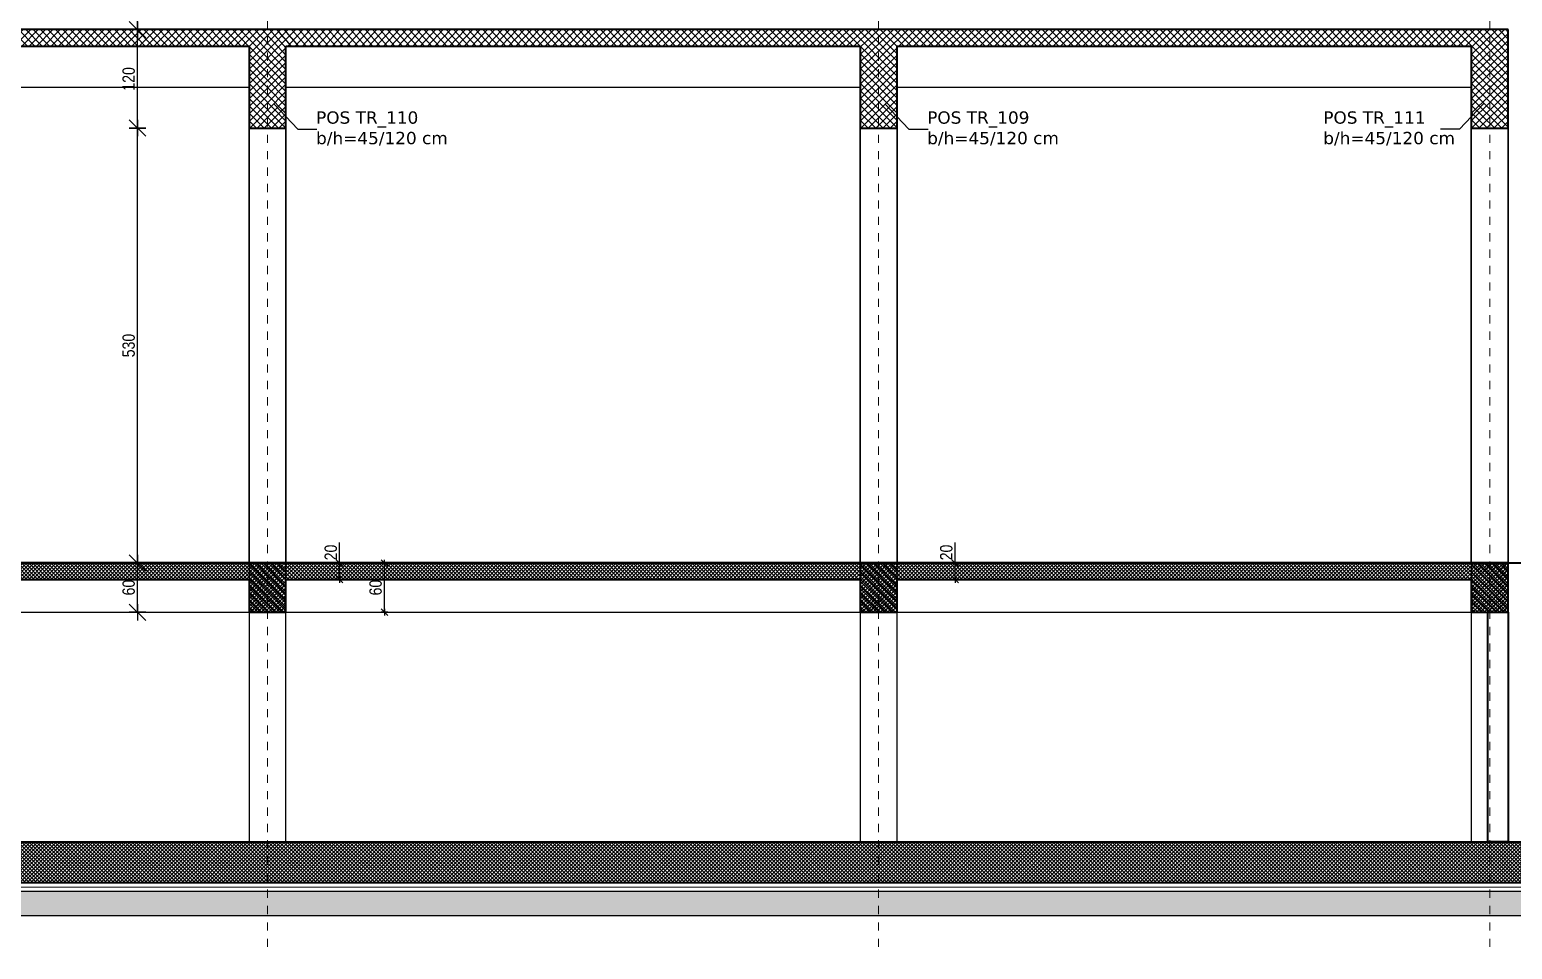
# Model space of a CAD drawing. Header units: metres. Extents: x 7509067 to 7509712, y 4726925 to 4727058.
# Drawn here: x 7509098.78 to 7509116.85, y 4726979.15 to 4726990.35 of the extents above; entities that cross this region are included whole.
import ezdxf

# ---------------------------------------------------------------- set-up
doc = ezdxf.new("R2010")
doc.units = ezdxf.units.M
doc.header["$PDMODE"] = 32
doc.header["$PDSIZE"] = 0.2
doc.linetypes.add('DASHED', pattern=[0.75, 0.5, -0.25])
for name, color, linetype, lineweight in [('Akset_Pen_No__13', 13, 'Continuous', 18), ('Dimensionet', 150, 'Continuous', 15), ('muri', 7, 'Continuous', 40)]:
    doc.layers.add(name, color=color, linetype=linetype, lineweight=lineweight)
doc.layers.add('New_Dimensionet_Pen_No__24', color=7, linetype='Continuous', lineweight=18, true_color=0x7f1f00)
doc.styles.add('Dimensionet CM', font='swissc.ttf', dxfattribs={"height": 15})
doc.styles.add('Mini shkronjat', font='simplex.shx', dxfattribs={"height": 6})
doc.dimstyles.new('Dimensionet CM', dxfattribs={"dimtxt": 10, "dimasz": 6, "dimexe": 6, "dimexo": 6, "dimgap": 10, "dimtad": 0, "dimtih": 1, "dimtoh": 1, "dimtxsty": 'Dimensionet CM', "dimblk": 'ARCHTICK', "dimcen": 1, "dimdle": 6, "dimadec": 0, "dimazin": 0, "dimtfac": 1, "dimtmove": 0, "dimatfit": 3, "dimldrblk": 'ARCHTICK', "dimfxl": 1, "dimarcsym": 0})
doc.dimstyles.new('DTH', dxfattribs={"dimtxt": 10, "dimasz": 0.8, "dimexe": 6, "dimexo": 6, "dimgap": 3, "dimtad": 1, "dimdec": 1, "dimtxsty": 'Dimensionet CM', "dimblk": 'D', "dimcen": 1, "dimdle": 6, "dimse1": 1, "dimse2": 1, "dimclrd": 256, "dimclrt": 256, "dimadec": 0, "dimazin": 0, "dimtfac": 1, "dimtdec": 1, "dimtmove": 0, "dimatfit": 3, "dimldrblk": 'D', "dimfxl": 6, "dimarcsym": 0})

# ---------------------------------------------------------------- blocks, each defined once
blk = doc.blocks.new('D')
for p, q in [((5, 5), (-5, -4.999999999992724)), ((-5, 0), (5, 0)), ((0, 5), (0, -5))]:
    blk.add_line(p, q)
blk = doc.blocks.new('*D93')
at = {"lineweight": -2, "transparency": 16777216}
blk.add_line((443346.9741100905, 128555.9731387189), (443346.9741100905, 128611.9731387189), dxfattribs=at)
at = {"layer": 'Defpoints', "color": 0, "transparency": 16777216}
for p in [(443346.9741100905, 128613.9731387189), (443458.0348356086, 128613.9731387189), (443425.5348356081, 128553.9731387189)]:
    blk.add_point(p, dxfattribs=at)
at = {"lineweight": -2, "transparency": 16777216, "xscale": 2, "yscale": 2, "zscale": 2}
for p, rotation in [((443346.9741100905, 128613.9731387189), 90), ((443346.9741100905, 128553.9731387189), 270)]:
    blk.add_blockref('D', p, dxfattribs=dict(at, rotation=rotation))
at = {"transparency": 16777216, "insert": (443336.2744347657, 128583.9731387187), "char_height": 15, "attachment_point": 5, "rotation": 90, "style": 'Dimensionet CM'}
blk.add_mtext('60', dxfattribs=at)
blk = doc.blocks.new('*D122')
at = {"lineweight": -2, "transparency": 16777216}
blk.add_line((443346.9741100896, 128615.9731387189), (443346.9741100896, 129141.9731439636), dxfattribs=at)
at = {"layer": 'Defpoints', "color": 0, "transparency": 16777216}
for p in [(443346.9741100896, 129143.9731439636), (443483.0348508115, 129143.9731439636), (443458.0348356086, 128613.9731387189)]:
    blk.add_point(p, dxfattribs=at)
at = {"lineweight": -2, "transparency": 16777216, "xscale": 2, "yscale": 2, "zscale": 2}
for p, rotation in [((443346.9741100896, 129143.9731439636), 90), ((443346.9741100896, 128613.9731387189), 270)]:
    blk.add_blockref('D', p, dxfattribs=dict(at, rotation=rotation))
at = {"transparency": 16777216, "insert": (443336.2841750245, 128878.9731413411), "char_height": 15, "attachment_point": 5, "rotation": 90, "style": 'Dimensionet CM'}
blk.add_mtext('530', dxfattribs=at)
blk = doc.blocks.new('*D123')
at = {"lineweight": -2, "transparency": 16777216}
blk.add_line((443346.9741100896, 129145.9731439636), (443346.9741100896, 129261.9731400398), dxfattribs=at)
at = {"layer": 'Defpoints', "color": 0, "transparency": 16777216}
for p in [(443346.9741100896, 129263.9731400398), (443483.0348461497, 129263.9731400398), (443483.0348508115, 129143.9731439636)]:
    blk.add_point(p, dxfattribs=at)
at = {"lineweight": -2, "transparency": 16777216, "xscale": 2, "yscale": 2, "zscale": 2}
for p, rotation in [((443346.9741100896, 129263.9731400398), 90), ((443346.9741100896, 129143.9731439636), 270)]:
    blk.add_blockref('D', p, dxfattribs=dict(at, rotation=rotation))
at = {"transparency": 16777216, "insert": (443336.2646945051, 129203.9731420016), "char_height": 15, "attachment_point": 5, "rotation": 90, "style": 'Dimensionet CM'}
blk.add_mtext('120', dxfattribs=at)
blk = doc.blocks.new('*D124')
at = {"lineweight": -2, "transparency": 16777216}
blk.add_line((443346.9741100908, 129265.9731400398), (443346.9741100908, 129668.9731433534), dxfattribs=at)
at = {"layer": 'Defpoints', "color": 0, "transparency": 16777216}
for p in [(443346.9741100908, 129670.9731433534), (443483.034842705, 129670.9731433534), (443483.0348461497, 129263.9731400398)]:
    blk.add_point(p, dxfattribs=at)
at = {"lineweight": -2, "transparency": 16777216, "xscale": 2, "yscale": 2, "zscale": 2}
for p, rotation in [((443346.9741100908, 129670.9731433534), 90), ((443346.9741100908, 129263.9731400398), 270)]:
    blk.add_blockref('D', p, dxfattribs=dict(at, rotation=rotation))
at = {"transparency": 16777216, "insert": (443336.2841750257, 129467.4731416964), "char_height": 15, "attachment_point": 5, "rotation": 90, "style": 'Dimensionet CM'}
blk.add_mtext('407', dxfattribs=at)
blk = doc.blocks.new('*D94')
at = {"lineweight": -2, "transparency": 16777216}
for p, q in [((443593.3969855254, 128613.973136881), (443593.3969855254, 128638.773136881)), ((443593.3969855254, 128594.773136881), (443593.3969855254, 128613.173136881))]:
    blk.add_line(p, q, dxfattribs=at)
at = {"layer": 'Defpoints', "color": 0, "transparency": 16777216}
for p in [(443553.0348356221, 128613.973136881), (443593.3969855254, 128613.973136881), (443553.03483561, 128593.973136881)]:
    blk.add_point(p, dxfattribs=at)
at = {"lineweight": -2, "transparency": 16777216, "xscale": 0.8, "yscale": 0.8, "zscale": 0.8}
for p, rotation in [((443593.3969855254, 128613.973136881), 90), ((443593.3969855254, 128593.973136881), 270)]:
    blk.add_blockref('D', p, dxfattribs=dict(at, rotation=rotation))
at = {"transparency": 16777216, "insert": (443582.6875699409, 128626.7731368809), "char_height": 15, "attachment_point": 5, "rotation": 90, "style": 'Dimensionet CM'}
blk.add_mtext('20', dxfattribs=at)
blk = doc.blocks.new('*D95')
at = {"lineweight": -2, "transparency": 16777216}
blk.add_line((443647.9872383721, 128554.7731387189), (443647.9872383721, 128613.1731368629), dxfattribs=at)
at = {"layer": 'Defpoints', "color": 0, "transparency": 16777216}
for p in [(443583.1312832631, 128613.9731368629), (443647.9872383721, 128613.9731368629), (443585.5348356081, 128553.9731387189)]:
    blk.add_point(p, dxfattribs=at)
at = {"lineweight": -2, "transparency": 16777216, "xscale": 0.8, "yscale": 0.8, "zscale": 0.8}
for p, rotation in [((443647.9872383721, 128613.9731368629), 90), ((443647.9872383721, 128553.9731387189), 270)]:
    blk.add_blockref('D', p, dxfattribs=dict(at, rotation=rotation))
at = {"transparency": 16777216, "insert": (443637.2875630473, 128583.9731377907), "char_height": 15, "attachment_point": 5, "rotation": 90, "style": 'Dimensionet CM'}
blk.add_mtext('60', dxfattribs=at)
blk = doc.blocks.new('*D96')
at = {"lineweight": -2, "transparency": 16777216}
for p, q in [((444343.7469951994, 128613.973136432), (444343.7469951994, 128638.773136432)), ((444343.7469951994, 128594.773136432), (444343.7469951994, 128613.173136432))]:
    blk.add_line(p, q, dxfattribs=at)
at = {"layer": 'Defpoints', "color": 0, "transparency": 16777216}
for p in [(444298.0348356221, 128613.973136432), (444343.7469951994, 128613.973136432), (444298.03483561, 128593.973136432)]:
    blk.add_point(p, dxfattribs=at)
at = {"lineweight": -2, "transparency": 16777216, "xscale": 0.8, "yscale": 0.8, "zscale": 0.8}
for p, rotation in [((444343.7469951994, 128613.973136432), 90), ((444343.7469951994, 128593.973136432), 270)]:
    blk.add_blockref('D', p, dxfattribs=dict(at, rotation=rotation))
at = {"transparency": 16777216, "insert": (444333.0375796148, 128626.7731364318), "char_height": 15, "attachment_point": 5, "rotation": 90, "style": 'Dimensionet CM'}
blk.add_mtext('20', dxfattribs=at)
blk = doc.blocks.new('A$C3AEC7A1F')
h = blk.add_hatch()
h.set_pattern_fill('ANSI37', color=256, scale=2, angle=90, style=0)
h.set_pattern_definition([(135, (-134213.6470313228, 70343.72411396418), (-4.490128060534577, -4.490128060534576), []), (225, (-134213.6470313228, 70343.72411396418), (4.490128060534576, -4.490128060534577), [])])
h.paths.add_polyline_path([(522.3320153974928, 1120.884004589112), (349.8320227683289, 1120.884004437423), (349.8320227683289, 1100.884003290033), (499.8320227683289, 1100.884003290033), (499.8320227687946, 1050.884009831876), (522.3320153974928, 1050.884009831876)])
h.paths.add_polyline_path([(544.8320216467837, 1100.884010502312), (1244.832022768329, 1100.884010502312), (1244.832022768329, 1000.884011112561), (1267.332015397726, 1000.884011142713), (1267.332015397726, 1120.884005243948), (522.3320153974928, 1120.884004589112), (522.3320153974928, 1050.884009831876), (544.8320217388682, 1050.884009831876)])
h.paths.add_polyline_path([(2012.332015397958, 1120.884005898784), (1267.332015397726, 1120.884005243948), (1267.332015397726, 1000.884011142713), (1289.832022768329, 1000.884011172748), (1289.832022768329, 1050.884009831876), (1289.832022768329, 1100.884010502428), (1989.832022768562, 1100.884010502312), (1989.832022768562, 1000.884011112445), (2012.332015397958, 1000.884011142596)])
h.paths.add_polyline_path([(2757.332015398075, 1120.884006553621), (2012.332015397958, 1120.884005898784), (2012.332015397958, 1000.884011142596), (2034.832022768562, 1000.884011172631), (2034.832022768562, 1050.884009862028), (2034.832022768562, 1100.884010502312), (2734.832022768795, 1100.884010502312), (2734.832022768795, 1000.884011112445), (2757.332015398075, 1000.884011142596)])
h.paths.add_polyline_path([(3502.332015398541, 1120.88400720834), (2757.332015398075, 1120.884006553621), (2757.332015398075, 1000.884011142596), (2779.832023504307, 1000.884011172631), (2779.832023504307, 1050.884009801841), (2779.832022768795, 1100.884010502312), (3479.832022769027, 1100.884010502312), (3479.832022769027, 1000.884011112445), (3502.332015398541, 1000.884011142596)])
h.paths.add_polyline_path([(4247.332015398541, 1120.884007863293), (3502.332015398541, 1120.884007208457), (3502.332015398541, 1000.884011142596), (3524.832023504539, 1000.884011172631), (3524.832023504539, 1050.884009801841), (3524.832022769027, 1100.884010502312), (4224.83202276926, 1100.884010502312), (4224.83202276926, 1000.884011112445), (4247.332015398541, 1000.884011142596)])
h.paths.add_polyline_path([(4992.332015399006, 1120.884008518013), (4247.332015398541, 1120.884007863293), (4247.332015398541, 1000.884011142596), (4269.832023504772, 1000.884011172631), (4269.832023504772, 1050.884009801841), (4269.83202276926, 1100.884010502312), (4969.832022769726, 1100.884010502312), (4969.832022769726, 1000.884011112445), (4992.332015399006, 1000.884011142596)])
h.paths.add_polyline_path([(5014.832022769726, 1120.884008537803), (4992.332015399006, 1120.884008518013), (4992.332015399006, 1000.884011142596), (5014.832023505238, 1000.884011172631), (5014.832023505238, 1050.884009801841)])
h = blk.add_hatch()
h.set_pattern_fill('ANSI37', color=256)
h.set_pattern_definition([(45, (-1046035.671135121, 601470.6377813878), (-2.245064030267288, 2.245064030267288), []), (135, (-1046035.671135121, 601470.6377813878), (-2.245064030267288, -2.245064030267288), [])])
h.paths.add_polyline_path([(499.8320222130278, 470.8840058677015), (499.8320222421316, 410.8840058677015), (544.8320228358498, 410.8840058677015), (544.8320228358498, 450.8840058255591), (1244.832022203715, 450.8840058255591), (1244.832022203715, 410.884005418804), (1289.832022797433, 410.884005418804), (1289.832022797433, 450.8840053766617), (1989.832023674971, 450.8840053766617), (1989.832023674971, 410.8840049697901), (2034.83202426869, 410.8840049697901), (2034.83202426869, 450.8840049276478), (2734.832022939692, 450.8840049276478), (2734.832022939692, 410.8840045208926), (2779.83202353341, 410.8840058677015), (2779.83202353341, 450.8840044787503), (3479.832024410949, 450.8840044787503), (3479.832024410949, 410.8840040719952), (3524.832025004667, 410.8840058677015), (3524.832025004667, 450.8840040298528), (4224.832024411182, 450.8840040298528), (4224.832024411182, 410.8840058541973), (4269.8320250049, 410.8840058541973), (4269.8320250049, 450.8840035808389), (4969.832015145919, 450.8840035808389), (4969.832015145919, 410.8840031740838), (5014.832015739637, 410.8840031740838), (5014.832015739637, 470.8840031470754)])
h = blk.add_hatch()
h.set_pattern_fill('ANSI37', color=256, scale=2, angle=90, style=0)
h.set_pattern_definition([(135, (-131233.6470291539, 70343.72410948836), (-4.490128060534577, -4.490128060534576), []), (225, (-131233.6470291539, 70343.72410948836), (4.490128060534576, -4.490128060534577), [])])
h.paths.add_polyline_path([(3502.332017566427, 470.8840013783774), (3479.832024381845, 470.8840013918816), (3479.832024381845, 410.8840013918816), (3502.332017566427, 410.884001391998)])
h.paths.add_polyline_path([(3524.832024975563, 470.8840013648733), (3502.332017566427, 470.8840013783774), (3502.332017566427, 410.8840013918816), (3524.832024975563, 410.884001391998)])
h = blk.add_hatch()
h.set_pattern_fill('ANSI37', color=256, scale=2, angle=90, style=0)
h.set_pattern_definition([(135, (-130488.6470291537, 70343.72411127057), (-4.490128060534577, -4.490128060534576), []), (225, (-130488.6470291537, 70343.72411127057), (4.490128060534576, -4.490128060534577), [])])
h.paths.add_polyline_path([(4247.332017566659, 470.8840031605796), (4224.832024382078, 470.8840031740838), (4224.832024382078, 410.8840031740838), (4247.332017566659, 410.8840031742002)])
h.paths.add_polyline_path([(4269.832024975796, 470.8840031470754), (4247.332017566659, 470.8840031605796), (4247.332017566659, 410.8840031740838), (4269.832024975796, 410.8840031742002)])
h = blk.add_hatch()
h.set_pattern_fill('ANSI37', color=256, scale=2, angle=90, style=0)
h.set_pattern_definition([(135, (-129743.647038419, 70343.72411127057), (-4.490128060534577, -4.490128060534576), []), (225, (-129743.647038419, 70343.72411127057), (4.490128060534576, -4.490128060534577), [])])
h.paths.add_polyline_path([(4992.332008301164, 470.8840031605796), (4969.832015116815, 470.8840031740838), (4969.832015116815, 410.8840031740838), (4992.332008301164, 410.8840031742002)])
h.paths.add_polyline_path([(5014.832015710534, 470.8840031470754), (4992.332008301164, 470.8840031605796), (4992.332008301164, 410.8840031740838), (5014.832015710534, 410.8840031742002)])
h = blk.add_hatch()
h.set_pattern_fill('ANSI37', color=256)
h.set_pattern_definition([(45, (-1046035.67113515, 601764.029355981), (-2.245064030267288, 2.245064030267288), []), (135, (-1046035.67113515, 601764.029355981), (-2.245064030267288, -2.245064030267288), [])])
h.paths.add_polyline_path([(5034.832015710534, 80.88400314707542), (479.8320222130278, 80.88400314707542), (479.8320222130278, 130.8840058677015), (5034.832015710534, 130.8840058677015)])
h = blk.add_hatch()
h.set_pattern_fill('GRAVEL', color=256)
h.set_pattern_definition([(228.0127875, (-1046017.38313515, 601789.4293559812), (-203.2000000159581, -228.5999999858178), [3.4172144, -338.30483639565]), (184.969741, (-1046019.66913515, 601786.8893559811), (304.799999879405, 25.40000144697924), [5.864047199999995, -580.5404889352393]), (132.5104471, (-1046025.51113515, 601786.3813559812), (254.0000001072749, -279.3999999024596), [4.1348152, -409.347227941]), (267.273689, (-1046035.41713515, 601780.0313559811), (25.40000005319725, 507.9999999973313), [5.340045199999995, -528.6643742573793]), (292.83365418, (-1046035.67113515, 601774.6973559811), (-127.0000000106341, 304.7999999955546), [5.236336999999995, -518.3980774534393]), (357.2736889999999, (-1046033.63913515, 601769.8713559812), (-507.9999999973313, 25.40000005319728), [5.340045199999995, -528.6643742573793]), (37.69424047, (-1046028.30513515, 601769.617355981), (-330.1999999853589, -254.0000000190041), [7.061936599999999, -699.1311531424701]), (72.25532837, (-1046022.71713515, 601773.935355981), (177.8000000477929, 558.7999999847885), [6.6671952, -660.05256601905]), (121.42956562, (-1046020.68513515, 601780.2853559811), (-203.2000000288312, 330.1999999822602), [5.35813, -530.4554569871201]), (175.2363583, (-1046023.47913515, 601784.857355981), (279.3999999959952, -25.40000004389256), [6.117132799999995, -299.7393694999997]), (222.3974378, (-1046029.57513515, 601785.3653559812), (-304.7999999902466, -279.4000000106399), [7.9107792, -783.16772512177]), (138.81407483, (-1046010.27113515, 601779.7773559812), (-177.7999999893351, 152.4000000123918), [2.7000454, -267.30565824344]), (171.4692344, (-1046012.30313515, 601781.5553559811), (330.2000000088966, -50.79999994237343), [5.1368198, -508.5463899704]), (225, (-1046017.38313515, 601782.3173559812), (-3.552713678800501e-15, -25.40000000000239), [3.5920934, -32.32893108428]), (203.19859051, (-1046019.16113515, 601785.3653559812), (127.0000000034609, 50.79999999109334), [1.934413199999999, -191.5062236889398]), (291.80140949, (-1046020.93913515, 601784.6033559811), (-25.40000000531496, 76.19999999822872), [2.7356562, -134.0475299]), (30.96375653, (-1046019.92313515, 601782.063355981), (76.20000000186383, 50.79999999721125), [4.443196599999995, -143.6629815290999]), (161.56505118, (-1046016.11313515, 601784.3493559811), (50.80000000132583, -25.39999999733753), [3.2128714, -77.10898116828]), (16.389540334, (-1046035.67113515, 601784.6033559811), (254.0000000000014, 76.20000000000243), [4.50088, -445.58826672539]), (70.34617594, (-1046031.35313515, 601785.8733559811), (-101.6000000092932, -279.3999999967041), [3.7759894, -373.822156782]), (293.19859051, (-1046016.11313515, 601789.4293559812), (-50.79999999113262, 127.0000000035529), [3.868800999999998, -189.5718358889398]), (343.6104596700001, (-1046014.58913515, 601785.8733559811), (-254.0000000053229, 76.19999998222859), [4.500879999999995, -445.5882667253996]), (339.44395478, (-1046035.67113515, 601768.8553559812), (-126.9999999999986, 50.8000000000021), [4.340351999999994, -212.6773431310599]), (294.7751406, (-1046031.60713515, 601767.3313559812), (-127.0000001511693, 279.3999999312726), [3.6367212, -360.0359338072]), (66.80140949, (-1046015.85913515, 601764.029355981), (50.79999999202298, 127.000000003193), [3.868801, -189.57183588894]), (17.35402464, (-1046014.33513515, 601767.5853559811), (-330.1999999934302, -101.6000000213246), [4.257827400000001, -421.523759802]), (69.44395478, (-1046028.30513515, 601764.029355981), (-50.80000000088461, -126.9999999996463), [2.170176, -214.84751913106]), (101.309932474, (-1046017.38313515, 601764.029355981), (-25.400000000004, 101.6000000000037), [1.295146, -128.21994964526]), (165.963756532, (-1046017.63713515, 601765.299355981), (76.19999999999513, -25.39999999999865), [5.236337000000001, -99.49054589069]), (186.00900596, (-1046022.71713515, 601766.5693559811), (253.9999999986537, 25.40000001329354), [4.852669999999994, -480.4136486333697]), (303.69006753, (-1046019.92313515, 601779.7773559812), (-25.40000000352969, 50.79999999823702), [3.6632388, -87.9177635968]), (353.15722659, (-1046017.89113515, 601776.7293559812), (431.8000000026568, -50.79999997739394), [6.3955676, -633.1600906503099]), (60.9453959, (-1046011.54113515, 601775.9673559811), (-101.6000000027969, -177.7999999984025), [2.6150824, -258.8939231811]), (90, (-1046010.27113515, 601778.2533559812), (-25.4, 25.4), [1.524, -23.876]), (120.25643716, (-1046023.22513515, 601767.3313559812), (101.5999999875716, -177.800000007098), [3.5286696, -349.339407732]), (48.01278749999999, (-1046025.00313515, 601770.3793559811), (203.2000000167534, 228.599999985102), [6.8344288, -334.88762199565]), (0, (-1046020.43113515, 601775.4593559812), (25.4, 25.4), [6.604, -18.796]), (325.3048465, (-1046013.82713515, 601775.4593559812), (254.0000000962153, -177.7999998625458), [4.0160956, -397.5931672414]), (254.0546040999999, (-1046010.52513515, 601773.1733559811), (-25.39999999822557, -101.6000000004475), [3.6982908, -181.21650038772]), (207.64597536, (-1046011.54113515, 601769.617355981), (-482.6000000177335, -253.9999999663075), [6.021450999999995, -596.1246442293793]), (175.42607874, (-1046016.87513515, 601766.823355981), (-330.1999999999883, 25.39999999999478), [6.370294599999999, -630.6584645624])])
h.paths.add_polyline_path([(459.8320222130278, 70.88400314707542), (5054.832015710534, 70.88400314707542), (5054.832015710534, 40.88400314707542), (459.8320222130278, 40.88400314707542)])
for p, q in [((2779.832024533651, 1050.884009801841), (3479.832024533651, 1050.884010777401)), ((3479.832023504539, 470.8840040719952), (3479.832023504539, 1050.884009801841)), ((3479.832023504539, 1050.88401041209), (3479.832023504539, 470.8840040719952)), ((3524.832023504539, 1050.884009801841), (3524.832023504539, 470.8840040448704)), ((3524.832024975563, 470.8840040448704), (3524.832024975563, 1050.88401041209)), ((3524.832024533651, 1050.884010837472), (4224.832024534116, 1050.884011813032)), ((4224.832023504772, 470.8840036230977), (4224.832023504772, 1050.884009801841)), ((4224.832023504772, 1050.88401041209), (4224.832023504772, 470.8840036230977)), ((4269.832023504772, 1050.884009801841), (4269.832023504772, 470.8840035959729)), ((4269.832024975796, 470.8840035959729), (4269.832024975796, 1050.88401041209)), ((4269.832024534116, 1050.884009801841), (4969.832024534116, 1050.884010777401)), ((4969.832023505238, 470.8840031740838), (4969.832023505238, 1050.884009801841)), ((4969.832023505238, 1050.88401041209), (4969.832023505238, 470.8840031740838)), ((5014.832023505238, 1050.884009801841), (5014.832023505238, 470.8840031470754)), ((5014.832024976262, 470.8840031470754), (5014.832024976262, 1050.88401041209)), ((3509.987269423553, 1030.288728596934), (3539.204167862772, 999.5153152477578)), ((4254.98727089481, 1030.288728596934), (4284.204169334029, 999.5153152477578)), ((4984.676778173423, 1030.288728596934), (4955.459879734204, 999.5153152477578)), ((3479.83202276926, 1000.884010502195), (3524.832024240051, 1000.884010502195)), ((3539.204167862772, 999.5153152477578), (3562.498795852647, 999.5153152477578)), ((4224.832022769493, 1000.884010502195), (4269.832024240284, 1000.884010502195)), ((4284.204169334029, 999.5153152477578), (4307.498797323904, 999.5153152477578)), ((4955.459879734204, 999.5153152477578), (4932.165251744329, 999.5153152477578)), ((4969.832022769959, 1000.884010502195), (5014.83202424075, 1000.884010502195)), ((544.832022806746, 410.8840058677015), (4969.832015116815, 410.8840058677015))]:
    blk.add_line(p, q)
for points in [[(3479.832024381845, 470.8840040719952), (3479.832024381845, 410.8840040719952), (3524.832024975563, 410.8840040719952), (3524.832024975563, 470.8840040448704), (3479.832024352741, 470.8840040719952)], [(4224.832024382078, 470.8840058541973), (4224.832024382078, 410.8840058541973), (4269.832024975796, 410.8840058541973), (4269.832024975796, 470.8840058270725), (4224.832024352974, 470.8840058541973)], [(4969.832015116815, 470.8840031740838), (4969.832015116815, 410.8840031740838), (5014.832015710534, 410.8840031740838), (5014.832015710534, 470.8840031470754), (4969.832015087712, 470.8840031740838)], [(459.8320222130278, 70.88400314707542), (5054.832015710534, 70.88400314707542), (5054.832015710534, 40.88400314707542), (459.8320222130278, 40.88400314707542), (459.8320222130278, 70.88400314707542)]]:
    blk.add_lwpolyline(points)
at = {"color": 252}
blk.add_lwpolyline([(5047.332015399472, 270.8840004142257), (5172.332015399938, 270.8840004142257), (5172.332015399938, 350.8840004142257), (5127.332015399938, 350.8840004142257), (5127.332015399938, 410.8840004142257), (5094.8320154018, 410.8840004142257), (5094.8320154018, 470.8840004142257), (4999.83201540017, 470.8840004142257)], dxfattribs=at)
for points in [[(3479.832024352741, 130.8840040719952), (3524.832024975563, 130.8840040719952), (3524.832024975563, 410.8840040719952), (3479.832024352741, 410.8840040719952)], [(4224.832024382078, 130.8840058541973), (4269.8320250049, 130.8840058541973), (4269.8320250049, 410.8840058541973), (4224.832024382078, 410.8840058541973)], [(4969.832015087712, 130.8840031740838), (5014.832015710534, 130.8840031740838), (5014.832015710534, 410.8840031740838), (4969.832015087712, 410.8840031740838)]]:
    blk.add_lwpolyline(points, close=True)
at = {"layer": 'Akset_Pen_No__13', "color": 251, "linetype": 'DASHED', "ltscale": 2}
for p, q in [((3502.332015398541, 2632.871438394126), (3502.332015398541, 0.0002224591444246471)), ((4247.332015398541, 2632.871438394126), (4247.332015398541, 0.0002224591444246471)), ((4992.332015399006, 2632.871438394126), (4992.332015399006, 0.0002224591444246471))]:
    blk.add_line(p, q, dxfattribs=at)
at = {"layer": 'Dimensionet'}
blk.add_line((5014.832015710534, 470.8840031470754), (5014.832015710534, 130.8840058677015), dxfattribs=at)
at = {"layer": 'muri'}
for p, q in [((5014.832022769726, 1120.884008537803), (349.8320227683289, 1120.884004437423)), ((5014.83202424075, 1000.884011172631), (5014.832022769726, 1120.884008537803)), ((2779.832022768795, 1100.884010502312), (3479.832022769027, 1100.884010502312)), ((3479.832022769027, 1100.884010502195), (3479.832022769027, 1000.884011112445)), ((3524.832022769027, 1100.884010502312), (4224.83202276926, 1100.884010502312)), ((3524.832024240051, 1000.884011172631), (3524.832022769027, 1100.884010502312)), ((4224.83202276926, 1100.884010502195), (4224.83202276926, 1000.884011112445)), ((4269.83202276926, 1100.884010502312), (4969.832022769726, 1100.884010502312)), ((4269.832024240284, 1000.884011172631), (4269.83202276926, 1100.884010502312)), ((4969.832022769726, 1100.884010502195), (4969.832022769726, 1000.884011112445)), ((3479.83202276926, 1000.884011112445), (3524.83202276926, 1000.884011172631)), ((4224.832022769493, 1000.884011112445), (4269.832022769493, 1000.884011172631)), ((4969.832022769959, 1000.884011112445), (5014.832022769959, 1000.884011172631)), ((499.8320222130278, 470.8840058677015), (11289.4924927043, 470.8839993659058))]:
    blk.add_line(p, q, dxfattribs=at)
blk.add_lwpolyline([(2779.83202353341, 450.8840044787503), (3479.832024410949, 450.8840044787503), (3479.832024410949, 410.8840040719952), (3524.832025004667, 410.8840058677015), (3524.832025004667, 450.8840040298528), (4224.832024411182, 450.8840040298528), (4224.832024411182, 410.8840058541973), (4269.8320250049, 410.8840058541973), (4269.8320250049, 450.8840035808389), (4969.832015145919, 450.8840035808389), (4969.832015145919, 410.8840031740838), (5014.832015739637, 410.8840031740838), (5014.832015739637, 470.8840031470754), (499.8320222130278, 470.8840058677015)], dxfattribs=at)
for points in [[(4989.832015739637, 410.8840058677015), (5014.832015739637, 410.8840058677015), (5014.832015739637, 130.8840058677015), (4989.832015739637, 130.8840058677015)], [(5034.832015710534, 80.88400314707542), (479.8320222130278, 80.88400314707542), (479.8320222130278, 130.8840058677015), (5034.832015710534, 130.8840058677015)]]:
    blk.add_lwpolyline(points, close=True, dxfattribs=at)
at = {"layer": 'New_Dimensionet_Pen_No__24', "color": 26, "linetype": 'Continuous', "lineweight": 18, "true_color": 0x7f1f00}
for points in [[(479.8320222130278, 80.88400314707542), (459.8320222130278, 80.88400314707542), (459.8320222130278, 75.88400314707542), (5034.832015710534, 75.88400314707542), (5054.832015710534, 75.88400314707542), (5054.832015710301, 80.88400314719183), (479.8320222130278, 80.88400314707542)], [(479.8320222130278, 75.88400314707542), (459.8320222130278, 75.88400314707542), (459.8320222130278, 70.88400314707542), (5034.832015710534, 70.88400314707542), (5054.832015710534, 70.88400314707542), (5054.832015710301, 75.88400314719183), (479.8320222130278, 75.88400314707542)]]:
    blk.add_lwpolyline(points, dxfattribs=at)
at = {"char_height": 15, "width": 180.4791594105773, "attachment_point": 1, "style": 'Mini shkronjat'}
for s, insert in [('{\\fVerdana|b0|i0|c0|p34;POS TR_110\\Pb/h=45/120 cm}', (3561.49080793967, 1021.300410592754)), ('{\\fVerdana|b0|i0|c0|p34;POS TR_109\\Pb/h=45/120 cm}', (4306.490809410927, 1021.300410592754)), ('{\\fVerdana|b0|i0|c0|p34;POS TR_111\\Pb/h=45/120 cm}', (4789.352864094661, 1021.300410592754))]:
    blk.add_mtext(s, dxfattribs=dict(at, insert=insert))
for base, p1, p2, picture, middle in [((3343.771282784059, 1527.884010502297), (3479.832018842804, 1120.884007188593), (3479.832015398075, 1527.884010502239), '*D124', (3333.081347719009, 1324.384008845314)), ((3343.771282782895, 1120.884007188724), (3479.832023504539, 1000.884011112445), (3479.832018842804, 1120.884007188666), '*D123', (3333.061867198383, 1060.884009150453)), ((3343.771282782895, 1000.884011112503), (3454.83200830163, 470.8840058677015), (3479.832023504539, 1000.884011112445), '*D122', (3333.081347717845, 735.8840084899712)), ((3343.771282783826, 470.8840058677597), (3422.332008301164, 410.8840058677015), (3454.83200830163, 470.8840058677015), '*D93', (3333.071607459045, 440.8840058675996))]:
    dim = blk.add_linear_dim(base=base, p1=p1, p2=p2, angle=90, dimstyle='Dimensionet CM', override={"dimasz": 2, "dimgap": 3, "dimtad": 1, "dimtih": 0, "dimtoh": 0, "dimdec": 1, "dimblk": 'D', "dimse1": 1, "dimse2": 1, "dimclrd": 256, "dimclrt": 256, "dimtdec": 1, "dimtmove": 1, "dimldrblk": 'D', "dimfxl": 6})
    dim.commit()
    dim.dimension.update_dxf_attribs({"geometry": picture, "text_midpoint": middle, "insert": (-440003.2028273067, -128143.0891328511)})
for base, p1, p2, picture, middle in [((3590.194158218685, 470.884004029911), (3549.832008303027, 450.8840040298528), (3549.832008315134, 470.8840040298528), '*D94', (3579.484742634173, 483.6840040297539)), ((4340.544167892658, 470.8840035808971), (4294.832008303027, 450.8840035808389), (4294.832008315134, 470.8840035808389), '*D96', (4329.834752308147, 483.68400358074)), ((3644.784411065397, 470.8840040117502), (3582.332008301164, 410.8840058677015), (3579.928455956164, 470.884004011692), '*D95', (3634.084735740616, 440.8840049395949))]:
    dim = blk.add_linear_dim(base=base, p1=p1, p2=p2, angle=90, dimstyle='DTH')
    dim.commit()
    dim.dimension.update_dxf_attribs({"geometry": picture, "text_midpoint": middle, "insert": (-440003.2028273067, -128143.0891328511)})

msp = doc.modelspace()

# ---------------------------------------------------------------- block references
at = {"color": 1, "xscale": 0.01, "yscale": 0.01, "zscale": 0.01}
msp.add_blockref('A$C3AEC7A1F', (7509066.654185557, 4726979.145873223), dxfattribs=at)

doc.saveas('drawing.dxf')
